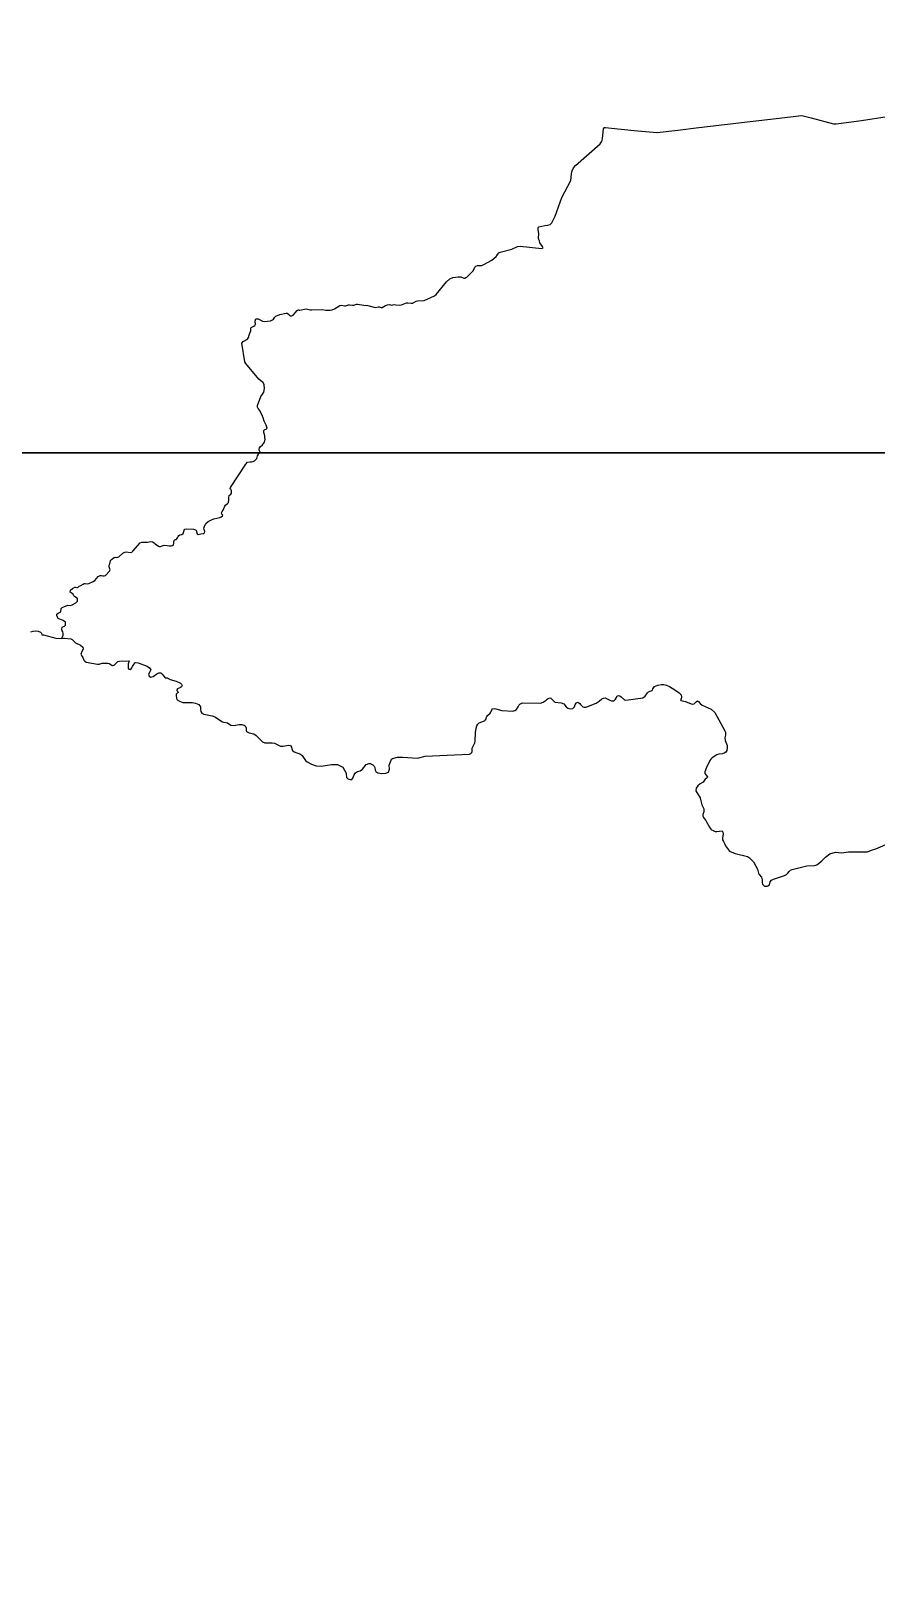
# Model space of a CAD drawing. Header units: metres. Extents: x 0 to 1325, y -1 to 773.
# Drawn here: x 983.9 to 1032.9, y 135.1 to 224.5 of the extents above; entities that cross this region are included whole.
import ezdxf

# ---------------------------------------------------------------- set-up
doc = ezdxf.new("R2010")
doc.units = ezdxf.units.M

msp = doc.modelspace()

# ---------------------------------------------------------------- linework, layer by layer
at = {"layer": 'CUT'}
for points in [[(857.82, 200.068), (1041.74, 200.068), (1041.74, 346.528)], [(1041.74, 19.408), (1041.74, 200.068), (857.82, 200.068)]]:
    msp.add_lwpolyline(points, dxfattribs=at)
at = {"layer": 'SCORE'}
for points in [[(1024.14, 219.098), (1025.63, 219.268)], [(1025.63, 219.268), (1027.13, 219.448)], [(1027.13, 219.448), (1028.62, 219.628)], [(1028.62, 219.628), (1029.16, 219.478)], [(1029.16, 219.478), (1030.45, 219.128)], [(1030.62, 219.128), (1032.09, 219.338)], [(1032.09, 219.338), (1033.57, 219.558)], [(1017.07, 218.278), (1017.12, 218.838)], [(1017.12, 218.838), (1017.15, 218.908)], [(1017.15, 218.908), (1017.18, 218.918)], [(1017.18, 218.918), (1017.23, 218.928)], [(1017.23, 218.928), (1017.58, 218.878)], [(1017.58, 218.878), (1018.9, 218.758)], [(1018.9, 218.758), (1020.22, 218.628)], [(1020.22, 218.628), (1020.23, 218.628)], [(1020.23, 218.628), (1021.43, 218.778)], [(1021.43, 218.778), (1022.64, 218.918)], [(1022.64, 218.918), (1024.14, 219.098)], [(1030.45, 219.128), (1030.62, 219.128)], [(1015.5, 216.728), (1016.92, 217.978)], [(1016.92, 217.978), (1017.01, 218.088)], [(1017.01, 218.088), (1017.05, 218.178)], [(1017.05, 218.178), (1017.07, 218.278)], [(1015.3, 216.408), (1015.37, 216.578)], [(1015.37, 216.578), (1015.5, 216.728)], [(1014.7, 214.858), (1015.22, 215.858)], [(1015.22, 215.858), (1015.25, 216.018)], [(1015.25, 216.018), (1015.26, 216.228)], [(1015.26, 216.228), (1015.3, 216.408)], [(1014.32, 213.788), (1014.7, 214.858)], [(1013.33, 213.128), (1013.36, 213.168)], [(1013.33, 213.018), (1013.33, 213.128)], [(1013.36, 212.758), (1013.33, 213.018)], [(1013.36, 213.168), (1013.71, 213.248)], [(1013.71, 213.248), (1013.9, 213.258)], [(1013.9, 213.258), (1014.03, 213.298)], [(1014.03, 213.298), (1014.12, 213.388)], [(1014.12, 213.388), (1014.32, 213.788)], [(1012.13, 212.028), (1012.29, 212.048)], [(1012.29, 212.048), (1013.55, 211.908)], [(1013.34, 212.528), (1013.36, 212.758)], [(1013.34, 212.488), (1013.34, 212.528)], [(1013.36, 212.438), (1013.34, 212.488)], [(1013.41, 212.358), (1013.36, 212.438)], [(1013.43, 212.228), (1013.41, 212.358)], [(1013.48, 212.158), (1013.43, 212.228)], [(1013.59, 212.028), (1013.48, 212.158)], [(1010.17, 210.978), (1010.64, 211.228)], [(1010.64, 211.228), (1010.89, 211.448)], [(1010.89, 211.448), (1010.95, 211.518)], [(1010.95, 211.518), (1010.99, 211.588)], [(1010.99, 211.588), (1011.04, 211.648)], [(1011.04, 211.648), (1011.13, 211.688)], [(1011.13, 211.688), (1011.81, 211.878)], [(1011.81, 211.878), (1012.13, 212.028)], [(1013.55, 211.908), (1013.62, 211.938)], [(1013.62, 211.938), (1013.59, 212.028)], [(1008.38, 210.218), (1008.69, 210.258)], [(1008.69, 210.258), (1008.85, 210.258)], [(1008.85, 210.258), (1009.02, 210.188)], [(1009.14, 210.218), (1009.19, 210.248)], [(1009.19, 210.248), (1009.49, 210.538)], [(1009.49, 210.538), (1009.56, 210.618)], [(1009.56, 210.618), (1009.66, 210.818)], [(1009.66, 210.818), (1009.72, 210.888)], [(1009.72, 210.888), (1009.82, 210.928)], [(1009.82, 210.928), (1010.06, 210.928)], [(1010.06, 210.928), (1010.17, 210.978)], [(1007.42, 209.248), (1008.01, 209.968)], [(1008.01, 209.968), (1008.21, 210.158)], [(1008.21, 210.158), (1008.38, 210.218)], [(1009.02, 210.188), (1009.08, 210.188)], [(1009.08, 210.188), (1009.14, 210.218)], [(1001.51, 208.408), (1001.82, 208.608)], [(1001.82, 208.608), (1001.92, 208.628)], [(1001.92, 208.628), (1002.1, 208.588)], [(1002.1, 208.588), (1002.16, 208.588)], [(1002.16, 208.588), (1002.33, 208.638)], [(1002.33, 208.638), (1002.39, 208.638)], [(1002.39, 208.638), (1002.57, 208.618)], [(1002.57, 208.618), (1002.63, 208.628)], [(1002.63, 208.628), (1002.8, 208.688)], [(1002.8, 208.688), (1002.86, 208.688)], [(1002.86, 208.688), (1003.22, 208.618)], [(1003.22, 208.618), (1003.46, 208.608)], [(1003.46, 208.608), (1003.88, 208.498)], [(1003.88, 208.498), (1004.05, 208.528)], [(1004.05, 208.528), (1004.11, 208.518)], [(1004.11, 208.518), (1004.23, 208.498)], [(1004.23, 208.498), (1004.28, 208.498)], [(1004.28, 208.498), (1004.48, 208.608)], [(1004.48, 208.608), (1004.59, 208.648)], [(1004.59, 208.648), (1004.7, 208.658)], [(1004.7, 208.658), (1004.77, 208.638)], [(1004.77, 208.638), (1004.84, 208.628)], [(1004.84, 208.628), (1004.91, 208.638)], [(1004.91, 208.638), (1004.98, 208.658)], [(1004.98, 208.658), (1005.07, 208.648)], [(1005.07, 208.648), (1005.3, 208.628)], [(1005.3, 208.628), (1005.4, 208.638)], [(1005.4, 208.638), (1005.69, 208.758)], [(1005.69, 208.758), (1005.78, 208.768)], [(1005.78, 208.768), (1005.96, 208.738)], [(1005.96, 208.738), (1006.05, 208.748)], [(1006.05, 208.748), (1006.12, 208.778)], [(1006.12, 208.778), (1006.26, 208.858)], [(1006.26, 208.858), (1006.34, 208.878)], [(1006.34, 208.878), (1006.72, 208.898)], [(1006.72, 208.898), (1007.32, 209.168)], [(1007.32, 209.168), (1007.42, 209.248)], [(996.91, 207.698), (996.96, 207.828)], [(996.92, 207.618), (996.91, 207.698)], [(996.94, 207.568), (996.92, 207.618)], [(996.94, 207.518), (996.94, 207.568)], [(996.96, 207.828), (997.08, 207.828)], [(997.08, 207.828), (997.34, 207.698)], [(997.34, 207.698), (997.47, 207.678)], [(997.47, 207.678), (997.64, 207.688)], [(997.64, 207.688), (997.8, 207.718)], [(997.8, 207.718), (997.93, 207.778)], [(997.93, 207.778), (997.97, 207.818)], [(997.97, 207.818), (998.06, 207.928)], [(998.06, 207.928), (998.11, 207.978)], [(998.11, 207.978), (998.35, 208.088)], [(998.35, 208.088), (998.71, 208.158)], [(998.71, 208.158), (998.78, 208.158)], [(998.78, 208.158), (998.84, 208.108)], [(998.84, 208.108), (998.9, 208.048)], [(998.9, 208.048), (998.96, 208.008)], [(998.96, 208.008), (999.04, 208.008)], [(999.04, 208.008), (999.11, 208.048)], [(999.11, 208.048), (999.35, 208.318)], [(999.35, 208.318), (999.4, 208.348)], [(999.4, 208.348), (999.43, 208.348)], [(999.43, 208.348), (999.46, 208.328)], [(999.46, 208.328), (999.51, 208.328)], [(999.51, 208.328), (999.87, 208.408)], [(999.87, 208.408), (999.95, 208.398)], [(999.95, 208.398), (1000.1, 208.348)], [(1000.1, 208.348), (1000.18, 208.348)], [(1000.18, 208.348), (1000.81, 208.378)], [(1000.81, 208.378), (1001.02, 208.338)], [(1001.02, 208.338), (1001.15, 208.328)], [(1001.15, 208.328), (1001.27, 208.338)], [(1001.27, 208.338), (1001.39, 208.358)], [(1001.39, 208.358), (1001.51, 208.408)], [(996.47, 206.658), (996.52, 206.758)], [(996.52, 206.758), (996.56, 206.888)], [(996.56, 206.888), (996.61, 207.008)], [(996.61, 207.008), (996.66, 207.138)], [(996.66, 207.288), (996.68, 207.338)], [(996.66, 207.138), (996.66, 207.288)], [(996.68, 207.338), (996.83, 207.398)], [(996.83, 207.398), (996.89, 207.438)], [(996.89, 207.438), (996.94, 207.518)], [(996.15, 206.428), (996.22, 206.508)], [(996.31, 205.338), (996.15, 206.428)], [(996.22, 206.508), (996.47, 206.658)], [(996.37, 205.238), (996.31, 205.338)], [(997.13, 204.328), (996.37, 205.238)], [(997.34, 204.158), (997.13, 204.328)], [(997.38, 204.138), (997.34, 204.158)], [(997.44, 203.998), (997.38, 204.138)], [(997.45, 203.788), (997.44, 203.998)], [(997.06, 202.808), (997.24, 203.328)], [(997.24, 203.328), (997.34, 203.458)], [(997.34, 203.458), (997.42, 203.578)], [(997.42, 203.578), (997.45, 203.788)], [(997.05, 202.708), (997.06, 202.808)], [(997.08, 202.638), (997.05, 202.708)], [(997.19, 202.518), (997.08, 202.638)], [(997.34, 202.188), (997.19, 202.518)], [(997.38, 202.098), (997.34, 202.188)], [(997.44, 201.908), (997.38, 202.098)], [(997.42, 201.358), (997.47, 201.408)], [(997.42, 201.238), (997.42, 201.358)], [(997.48, 201.828), (997.44, 201.908)], [(997.47, 201.408), (997.55, 201.428)], [(997.56, 201.668), (997.48, 201.828)], [(997.55, 201.428), (997.61, 201.488)], [(997.6, 201.558), (997.56, 201.668)], [(997.61, 201.488), (997.6, 201.558)], [(997.16, 200.348), (997.21, 200.418)], [(997.21, 200.418), (997.34, 200.528)], [(997.34, 200.528), (997.45, 200.688)], [(997.47, 201.048), (997.42, 201.238)], [(997.45, 200.688), (997.49, 200.858)], [(997.48, 200.918), (997.47, 201.048)], [(997.49, 200.858), (997.48, 200.918)], [(996.37, 199.408), (996.48, 199.518)], [(996.48, 199.518), (996.63, 199.548)], [(996.63, 199.548), (996.71, 199.538)], [(996.71, 199.538), (996.8, 199.568)], [(996.8, 199.568), (996.88, 199.608)], [(996.88, 199.608), (996.95, 199.668)], [(996.95, 199.668), (997.01, 199.738)], [(997.01, 199.738), (997.04, 199.818)], [(997.04, 199.818), (997.06, 199.898)], [(997.06, 199.898), (997.1, 199.978)], [(997.1, 199.978), (997.13, 200.018)], [(997.13, 200.018), (997.16, 200.038)], [(997.14, 200.258), (997.16, 200.348)], [(997.15, 200.218), (997.14, 200.258)], [(997.19, 200.148), (997.15, 200.218)], [(997.16, 200.038), (997.18, 200.058)], [(997.18, 200.058), (997.2, 200.108)], [(997.2, 200.108), (997.19, 200.148)], [(995.48, 198.048), (996.37, 199.408)], [(995.47, 198.008), (995.48, 198.048)], [(995.47, 197.978), (995.47, 198.008)], [(995.5, 197.948), (995.47, 197.978)], [(995.54, 197.878), (995.5, 197.948)], [(995.5, 197.658), (995.54, 197.718)], [(995.55, 197.798), (995.54, 197.878)], [(995.54, 197.718), (995.55, 197.798)], [(995.05, 196.738), (995.15, 196.968)], [(995.15, 196.968), (995.2, 197.038)], [(995.2, 197.038), (995.32, 197.118)], [(995.32, 197.118), (995.37, 197.188)], [(995.37, 197.188), (995.38, 197.328)], [(995.38, 197.478), (995.4, 197.598)], [(995.38, 197.328), (995.38, 197.478)], [(995.4, 197.598), (995.5, 197.658)], [(994.01, 195.888), (994.05, 195.958)], [(994.05, 195.958), (994.19, 196.078)], [(994.19, 196.078), (994.35, 196.168)], [(994.35, 196.168), (994.52, 196.238)], [(994.52, 196.238), (994.86, 196.318)], [(994.86, 196.318), (994.94, 196.358)], [(994.94, 196.358), (995.02, 196.408)], [(994.96, 196.578), (995, 196.668)], [(994.99, 196.508), (994.96, 196.578)], [(995.04, 196.458), (994.99, 196.508)], [(995, 196.668), (995.05, 196.738)], [(995.02, 196.408), (995.04, 196.458)], [(992.22, 194.988), (992.27, 195.038)], [(992.27, 195.038), (992.33, 195.048)], [(992.33, 195.048), (992.38, 195.078)], [(992.38, 195.078), (992.41, 195.138)], [(992.41, 195.138), (992.44, 195.218)], [(992.44, 195.218), (992.48, 195.278)], [(992.48, 195.278), (992.54, 195.308)], [(992.54, 195.308), (992.67, 195.328)], [(992.67, 195.328), (992.73, 195.378)], [(992.73, 195.378), (992.76, 195.448)], [(992.76, 195.448), (992.79, 195.578)], [(992.79, 195.578), (992.83, 195.638)], [(992.83, 195.638), (992.95, 195.658)], [(992.95, 195.658), (993.34, 195.638)], [(993.34, 195.638), (993.46, 195.598)], [(993.46, 195.598), (993.51, 195.538)], [(993.51, 195.538), (993.52, 195.478)], [(993.52, 195.478), (993.53, 195.418)], [(993.53, 195.418), (993.55, 195.358)], [(993.55, 195.358), (993.61, 195.328)], [(993.61, 195.328), (993.76, 195.368)], [(993.76, 195.368), (993.91, 195.378)], [(993.91, 195.378), (993.97, 195.428)], [(993.94, 195.698), (993.97, 195.798)], [(993.96, 195.618), (993.94, 195.698)], [(993.99, 195.508), (993.96, 195.618)], [(993.97, 195.798), (994.01, 195.888)], [(993.97, 195.428), (993.99, 195.508)], [(989, 194.028), (989.24, 194.248)], [(989.24, 194.248), (989.35, 194.308)], [(989.35, 194.308), (989.45, 194.318)], [(989.45, 194.318), (989.66, 194.288)], [(989.66, 194.288), (989.76, 194.308)], [(989.76, 194.308), (989.82, 194.358)], [(989.82, 194.358), (990.24, 194.848)], [(990.24, 194.848), (990.34, 194.888)], [(990.34, 194.888), (990.68, 194.888)], [(990.68, 194.888), (990.87, 194.918)], [(990.87, 194.918), (990.97, 194.908)], [(990.97, 194.908), (991.06, 194.838)], [(991.06, 194.838), (991.12, 194.788)], [(991.12, 194.788), (991.3, 194.658)], [(991.3, 194.658), (991.37, 194.628)], [(991.37, 194.628), (991.43, 194.628)], [(991.43, 194.628), (991.58, 194.698)], [(991.58, 194.698), (991.64, 194.708)], [(991.64, 194.708), (991.82, 194.698)], [(991.82, 194.698), (991.92, 194.668)], [(991.92, 194.668), (992.06, 194.668)], [(992.06, 194.668), (992.17, 194.718)], [(992.17, 194.718), (992.19, 194.848)], [(992.19, 194.918), (992.22, 194.988)], [(992.19, 194.848), (992.19, 194.918)], [(988.45, 193.548), (988.48, 193.638)], [(988.45, 193.458), (988.45, 193.548)], [(988.5, 193.278), (988.45, 193.458)], [(988.47, 193.198), (988.5, 193.278)], [(988.48, 193.638), (988.5, 193.728)], [(988.5, 193.728), (988.53, 193.818)], [(988.53, 193.818), (988.58, 193.878)], [(988.58, 193.878), (988.73, 193.988)], [(988.73, 193.988), (988.8, 194.008)], [(988.8, 194.008), (988.89, 193.998)], [(988.89, 193.998), (989, 194.028)], [(986.71, 192.328), (986.81, 192.378)], [(986.81, 192.378), (986.93, 192.458)], [(986.93, 192.458), (987, 192.488)], [(987, 192.488), (987.06, 192.488)], [(987.06, 192.488), (987.19, 192.478)], [(987.19, 192.478), (987.26, 192.488)], [(987.26, 192.488), (987.51, 192.598)], [(987.51, 192.598), (987.61, 192.668)], [(987.61, 192.668), (987.8, 192.888)], [(987.8, 192.888), (987.92, 192.958)], [(987.92, 192.958), (988.01, 192.958)], [(988.01, 192.958), (988.08, 192.938)], [(988.08, 192.938), (988.15, 192.928)], [(988.15, 192.928), (988.24, 192.958)], [(988.24, 192.958), (988.47, 193.198)], [(986.18, 191.988), (986.21, 192.098)], [(986.3, 191.908), (986.18, 191.988)], [(986.21, 192.098), (986.33, 192.208)], [(986.35, 191.868), (986.3, 191.908)], [(986.33, 192.208), (986.45, 192.268)], [(986.38, 191.818), (986.35, 191.868)], [(986.4, 191.768), (986.38, 191.818)], [(986.43, 191.728), (986.4, 191.768)], [(986.59, 191.638), (986.43, 191.728)], [(986.45, 192.268), (986.49, 192.268)], [(986.49, 192.268), (986.58, 192.248)], [(986.51, 191.368), (986.61, 191.468)], [(986.58, 192.248), (986.62, 192.258)], [(986.62, 191.588), (986.59, 191.638)], [(986.61, 191.468), (986.62, 191.588)], [(986.62, 192.258), (986.65, 192.268)], [(986.65, 192.268), (986.71, 192.328)], [(985.42, 190.708), (985.49, 190.768)], [(985.42, 190.628), (985.42, 190.708)], [(985.45, 190.538), (985.42, 190.628)], [(985.49, 190.768), (985.57, 190.798)], [(985.57, 190.798), (985.61, 190.818)], [(985.61, 190.818), (985.64, 190.848)], [(985.64, 190.848), (985.65, 190.888)], [(985.65, 190.888), (985.66, 190.988)], [(985.66, 190.988), (985.67, 191.038)], [(985.67, 191.038), (985.73, 191.088)], [(985.73, 191.088), (985.81, 191.138)], [(985.81, 191.138), (986.05, 191.228)], [(986.05, 191.228), (986.21, 191.218)], [(986.21, 191.218), (986.3, 191.248)], [(986.3, 191.248), (986.51, 191.368)], [(983.9, 189.678), (984.04, 189.728)], [(984.04, 189.728), (984.18, 189.748)], [(984.18, 189.748), (984.32, 189.728)], [(984.32, 189.728), (984.46, 189.668)], [(984.46, 189.668), (984.48, 189.648)], [(985.49, 190.468), (985.45, 190.538)], [(985.78, 190.348), (985.49, 190.468)], [(985.71, 189.848), (985.73, 189.948)], [(985.73, 189.748), (985.71, 189.848)], [(985.73, 189.948), (985.79, 189.988)], [(985.76, 189.678), (985.73, 189.748)], [(985.78, 189.608), (985.76, 189.678)], [(985.92, 190.238), (985.78, 190.348)], [(985.79, 189.988), (985.86, 190.018)], [(985.86, 190.018), (985.92, 190.068)], [(985.92, 190.068), (985.92, 190.238)], [(984.48, 189.648), (984.5, 189.628)], [(984.5, 189.628), (984.52, 189.598)], [(984.52, 189.598), (984.55, 189.518)], [(984.55, 189.518), (984.57, 189.518)], [(984.57, 189.518), (984.6, 189.518)], [(984.6, 189.518), (984.64, 189.518)], [(984.64, 189.518), (985.35, 189.328)], [(985.35, 189.328), (985.71, 189.298)], [(985.71, 189.298), (985.72, 189.358)], [(985.71, 189.298), (985.79, 189.328)], [(985.72, 189.358), (985.77, 189.498)], [(985.77, 189.498), (985.78, 189.608)], [(985.79, 189.328), (985.86, 189.328)], [(985.86, 189.328), (986.23, 189.288)], [(986.23, 189.288), (986.3, 189.248)], [(986.3, 189.248), (986.36, 189.178)], [(986.36, 189.178), (986.5, 189.058)], [(986.5, 189.058), (986.79, 188.908)], [(986.79, 188.908), (986.92, 188.798)], [(986.92, 188.798), (986.94, 188.678)], [(986.86, 188.538), (986.81, 188.388)], [(986.81, 188.388), (986.89, 188.248)], [(986.94, 188.678), (986.86, 188.538)], [(986.89, 188.248), (986.92, 188.198)], [(986.92, 188.198), (986.98, 188.038)], [(986.98, 188.038), (987.03, 187.978)], [(987.03, 187.978), (987.12, 187.928)], [(987.12, 187.928), (987.78, 187.818)], [(988.05, 187.868), (988.14, 187.878)], [(988.14, 187.878), (988.37, 187.868)], [(988.78, 187.788), (988.87, 187.898)], [(988.87, 187.898), (988.95, 187.958)], [(988.95, 187.958), (989.04, 187.978)], [(989.04, 187.978), (989.59, 188.008)], [(989.61, 187.988), (989.54, 187.828)], [(989.59, 188.008), (989.61, 187.988)], [(989.9, 187.838), (989.93, 187.888)], [(989.93, 187.888), (989.98, 187.918)], [(989.98, 187.918), (990.12, 187.898)], [(990.12, 187.898), (990.66, 187.698)], [(987.78, 187.818), (987.87, 187.818)], [(987.87, 187.818), (988.05, 187.868)], [(988.37, 187.868), (988.44, 187.848)], [(988.44, 187.848), (988.6, 187.758)], [(988.6, 187.758), (988.65, 187.738)], [(988.65, 187.738), (988.66, 187.738)], [(988.66, 187.738), (988.72, 187.748)], [(988.72, 187.748), (988.78, 187.788)], [(989.54, 187.828), (989.54, 187.648)], [(989.54, 187.648), (989.55, 187.578)], [(989.55, 187.578), (989.58, 187.528)], [(989.58, 187.528), (989.66, 187.508)], [(989.66, 187.508), (989.73, 187.538)], [(989.73, 187.538), (989.77, 187.598)], [(989.77, 187.598), (989.8, 187.668)], [(989.8, 187.668), (989.84, 187.738)], [(989.84, 187.738), (989.88, 187.788)], [(989.88, 187.788), (989.9, 187.838)], [(990.66, 187.698), (990.79, 187.608)], [(990.81, 187.368), (990.73, 187.238)], [(990.73, 187.238), (990.76, 187.118)], [(990.76, 187.118), (990.87, 187.068)], [(990.79, 187.608), (990.86, 187.488)], [(990.86, 187.488), (990.81, 187.368)], [(990.87, 187.068), (991, 187.088)], [(991, 187.088), (991.21, 187.258)], [(991.21, 187.258), (991.32, 187.318)], [(991.32, 187.318), (991.44, 187.318)], [(991.44, 187.318), (991.53, 187.228)], [(991.53, 187.228), (991.61, 187.108)], [(991.61, 187.108), (991.69, 187.018)], [(991.69, 187.018), (991.82, 187.018)], [(991.82, 187.018), (991.98, 186.928)], [(991.98, 186.928), (992.34, 186.818)], [(992.36, 186.098), (992.33, 186.068)], [(992.34, 186.818), (992.58, 186.708)], [(992.42, 186.148), (992.36, 186.098)], [(992.42, 186.388), (992.38, 186.328)], [(992.38, 186.328), (992.38, 186.288)], [(992.38, 186.288), (992.43, 186.228)], [(992.59, 186.458), (992.42, 186.388)], [(992.44, 186.178), (992.42, 186.148)], [(992.43, 186.228), (992.44, 186.178)], [(992.58, 186.708), (992.65, 186.658)], [(992.65, 186.498), (992.59, 186.458)], [(992.65, 186.658), (992.69, 186.578)], [(992.69, 186.578), (992.65, 186.498)], [(1019.54, 185.958), (1019.67, 186.158)], [(1019.67, 186.158), (1019.72, 186.208)], [(1019.72, 186.208), (1019.83, 186.238)], [(1019.83, 186.238), (1019.88, 186.258)], [(1019.88, 186.258), (1019.96, 186.298)], [(1019.96, 186.298), (1019.99, 186.388)], [(1019.99, 186.388), (1020.08, 186.508)], [(1020.08, 186.508), (1020.27, 186.588)], [(1020.27, 186.588), (1020.48, 186.628)], [(1020.48, 186.628), (1020.62, 186.628)], [(1020.62, 186.628), (1020.78, 186.588)], [(1020.78, 186.588), (1020.95, 186.508)], [(1020.95, 186.508), (1021.26, 186.328)], [(1021.26, 186.328), (1021.51, 186.158)], [(1021.51, 186.158), (1021.63, 186.038)], [(992.33, 186.068), (992.33, 186.008)], [(992.33, 186.008), (992.36, 185.818)], [(992.36, 185.818), (992.37, 185.778)], [(992.37, 185.778), (992.4, 185.748)], [(992.4, 185.748), (992.53, 185.658)], [(992.53, 185.658), (992.72, 185.598)], [(992.72, 185.598), (993.26, 185.588)], [(993.26, 185.588), (993.46, 185.548)], [(993.46, 185.548), (993.64, 185.468)], [(993.64, 185.468), (993.74, 185.348)], [(993.74, 185.348), (993.74, 185.298)], [(993.74, 185.298), (993.75, 185.188)], [(1010.65, 185.168), (1010.69, 185.218)], [(1010.69, 185.218), (1010.77, 185.238)], [(1010.77, 185.238), (1010.87, 185.228)], [(1010.87, 185.228), (1011.22, 185.118)], [(1012.08, 185.188), (1012.17, 185.348)], [(1012.17, 185.348), (1012.23, 185.458)], [(1012.23, 185.458), (1012.26, 185.488)], [(1012.26, 185.488), (1012.43, 185.568)], [(1012.43, 185.568), (1013.46, 185.558)], [(1013.46, 185.558), (1013.62, 185.608)], [(1013.62, 185.608), (1013.79, 185.718)], [(1013.79, 185.718), (1013.85, 185.778)], [(1013.85, 185.778), (1013.91, 185.818)], [(1013.91, 185.818), (1013.92, 185.828)], [(1013.92, 185.828), (1014, 185.858)], [(1014, 185.858), (1014.07, 185.838)], [(1014.07, 185.838), (1014.13, 185.788)], [(1014.13, 185.788), (1014.23, 185.658)], [(1014.23, 185.658), (1014.3, 185.618)], [(1014.3, 185.618), (1014.66, 185.568)], [(1014.66, 185.568), (1014.81, 185.508)], [(1014.81, 185.508), (1014.95, 185.348)], [(1014.95, 185.348), (1015.05, 185.258)], [(1015.05, 185.258), (1015.2, 185.218)], [(1015.2, 185.218), (1015.34, 185.238)], [(1015.34, 185.238), (1015.44, 185.348)], [(1015.44, 185.348), (1015.48, 185.478)], [(1015.48, 185.478), (1015.55, 185.578)], [(1015.55, 185.578), (1015.64, 185.608)], [(1015.64, 185.608), (1015.74, 185.538)], [(1015.74, 185.538), (1015.78, 185.478)], [(1015.78, 185.478), (1015.83, 185.428)], [(1015.83, 185.428), (1015.88, 185.378)], [(1015.88, 185.378), (1015.93, 185.348)], [(1015.93, 185.348), (1015.98, 185.318)], [(1015.98, 185.318), (1016.04, 185.318)], [(1016.04, 185.318), (1016.09, 185.328)], [(1016.09, 185.328), (1016.15, 185.348)], [(1016.15, 185.348), (1016.7, 185.558)], [(1016.7, 185.558), (1016.87, 185.668)], [(1016.87, 185.668), (1017.02, 185.798)], [(1017.02, 185.798), (1017.11, 185.848)], [(1017.11, 185.848), (1017.21, 185.858)], [(1017.21, 185.858), (1017.3, 185.828)], [(1017.3, 185.828), (1017.49, 185.728)], [(1017.49, 185.728), (1017.58, 185.688)], [(1017.58, 185.688), (1017.69, 185.688)], [(1017.69, 185.688), (1017.76, 185.718)], [(1017.76, 185.718), (1017.82, 185.778)], [(1017.82, 185.778), (1017.87, 185.888)], [(1017.87, 185.888), (1017.92, 185.978)], [(1017.92, 185.978), (1017.99, 185.998)], [(1017.99, 185.998), (1018.06, 185.968)], [(1018.06, 185.968), (1018.14, 185.918)], [(1018.14, 185.918), (1018.34, 185.748)], [(1018.34, 185.748), (1018.42, 185.728)], [(1018.42, 185.728), (1019.4, 185.858)], [(1019.4, 185.858), (1019.54, 185.958)], [(1021.62, 185.808), (1021.59, 185.748)], [(1021.59, 185.748), (1021.6, 185.708)], [(1021.6, 185.708), (1021.88, 185.648)], [(1021.65, 185.898), (1021.62, 185.808)], [(1021.63, 186.038), (1021.65, 185.898)], [(1021.88, 185.648), (1022.21, 185.508)], [(1022.21, 185.508), (1022.3, 185.498)], [(1022.3, 185.498), (1022.38, 185.518)], [(1022.38, 185.518), (1022.5, 185.638)], [(1022.5, 185.638), (1022.57, 185.678)], [(1022.57, 185.678), (1022.63, 185.648)], [(1022.63, 185.648), (1022.73, 185.528)], [(1022.73, 185.528), (1022.85, 185.438)], [(1022.85, 185.438), (1023.37, 185.198)], [(1023.37, 185.198), (1023.58, 185.008)], [(993.75, 185.188), (993.77, 185.068)], [(993.77, 185.068), (993.83, 184.968)], [(993.83, 184.968), (993.94, 184.908)], [(993.94, 184.908), (994.42, 184.818)], [(994.42, 184.818), (994.57, 184.758)], [(994.57, 184.758), (995.02, 184.468)], [(995.02, 184.468), (995.09, 184.448)], [(995.09, 184.448), (995.24, 184.428)], [(995.24, 184.428), (995.31, 184.408)], [(995.31, 184.408), (995.5, 184.278)], [(995.66, 184.258), (995.98, 184.318)], [(995.98, 184.318), (996.14, 184.318)], [(996.14, 184.318), (996.2, 184.298)], [(996.2, 184.298), (996.27, 184.268)], [(1009.78, 184.238), (1009.83, 184.338)], [(1009.83, 184.338), (1009.91, 184.418)], [(1009.91, 184.418), (1010.22, 184.528)], [(1010.22, 184.528), (1010.28, 184.578)], [(1010.28, 184.578), (1010.31, 184.638)], [(1010.31, 184.638), (1010.32, 184.708)], [(1010.32, 184.708), (1010.35, 184.778)], [(1010.35, 184.778), (1010.39, 184.838)], [(1010.39, 184.838), (1010.55, 184.968)], [(1010.55, 184.968), (1010.59, 185.028)], [(1010.59, 185.028), (1010.65, 185.168)], [(1011.22, 185.118), (1011.86, 185.088)], [(1011.86, 185.088), (1011.98, 185.118)], [(1011.98, 185.118), (1012.08, 185.188)], [(1023.58, 185.008), (1024.16, 183.948)], [(995.5, 184.278), (995.66, 184.258)], [(996.27, 184.268), (996.33, 184.228)], [(996.33, 184.228), (996.37, 184.168)], [(996.37, 184.168), (996.39, 184.098)], [(996.39, 184.098), (996.39, 183.958)], [(996.39, 183.958), (996.42, 183.908)], [(996.42, 183.908), (996.56, 183.838)], [(996.56, 183.838), (996.84, 183.768)], [(996.84, 183.768), (996.98, 183.678)], [(996.98, 183.678), (997.24, 183.398)], [(1009.68, 183.368), (1009.7, 183.858)], [(1009.7, 183.858), (1009.74, 184.108)], [(1009.74, 184.108), (1009.78, 184.238)], [(1024.16, 183.948), (1024.19, 183.868)], [(1024.19, 183.698), (1024.16, 183.538)], [(1024.16, 183.538), (1024.17, 183.378)], [(1024.19, 183.868), (1024.2, 183.778)], [(1024.2, 183.778), (1024.19, 183.698)], [(997.24, 183.398), (997.34, 183.318)], [(997.34, 183.318), (997.47, 183.258)], [(997.47, 183.258), (997.91, 183.258)], [(997.91, 183.258), (998.03, 183.228)], [(998.03, 183.228), (998.39, 183.058)], [(998.39, 183.058), (998.53, 183.068)], [(998.53, 183.068), (998.84, 183.118)], [(998.84, 183.118), (998.96, 183.088)], [(998.96, 183.088), (999.02, 183.008)], [(999.02, 183.008), (999.05, 182.908)], [(999.05, 182.908), (999.09, 182.808)], [(999.09, 182.808), (999.18, 182.728)], [(999.18, 182.728), (999.55, 182.598)], [(999.55, 182.598), (999.65, 182.518)], [(999.65, 182.518), (999.83, 182.228)], [(1006.77, 182.488), (1008.06, 182.538)], [(1008.06, 182.538), (1009.35, 182.588)], [(1009.35, 182.588), (1009.42, 182.628)], [(1009.42, 182.628), (1009.48, 182.688)], [(1009.48, 182.688), (1009.5, 182.758)], [(1009.5, 182.938), (1009.65, 183.248)], [(1009.5, 182.758), (1009.5, 182.938)], [(1009.65, 183.248), (1009.68, 183.368)], [(1023.69, 182.558), (1023.42, 182.378)], [(1023.8, 182.588), (1023.69, 182.558)], [(1024.02, 182.618), (1023.8, 182.588)], [(1024.12, 182.658), (1024.02, 182.618)], [(1024.21, 182.718), (1024.12, 182.658)], [(1024.17, 183.378), (1024.29, 183.098)], [(1024.27, 182.808), (1024.21, 182.718)], [(1024.3, 182.938), (1024.27, 182.808)], [(1024.29, 183.098), (1024.3, 182.938)], [(999.83, 182.228), (999.93, 182.148)], [(999.93, 182.148), (1000.19, 182.008)], [(1000.19, 182.008), (1000.46, 181.928)], [(1000.46, 181.928), (1000.74, 181.898)], [(1000.74, 181.898), (1001.34, 181.998)], [(1001.34, 181.998), (1001.7, 181.988)], [(1001.7, 181.988), (1002, 181.838)], [(1002, 181.838), (1002.19, 181.488)], [(1002.86, 181.588), (1003.01, 181.638)], [(1003.01, 181.638), (1003.15, 181.728)], [(1003.15, 181.728), (1003.36, 181.998)], [(1003.36, 181.998), (1003.5, 182.058)], [(1003.5, 182.058), (1003.58, 182.048)], [(1003.58, 182.048), (1003.67, 182.018)], [(1003.67, 182.018), (1003.75, 181.968)], [(1003.75, 181.968), (1003.82, 181.908)], [(1003.82, 181.908), (1003.86, 181.828)], [(1003.86, 181.828), (1003.88, 181.668)], [(1003.88, 181.668), (1003.91, 181.588)], [(1004.65, 181.558), (1004.7, 181.728)], [(1004.69, 181.958), (1004.76, 182.148)], [(1004.7, 181.728), (1004.69, 181.958)], [(1004.76, 182.148), (1004.8, 182.248)], [(1004.8, 182.248), (1004.83, 182.308)], [(1004.83, 182.308), (1004.88, 182.338)], [(1004.88, 182.338), (1004.95, 182.368)], [(1004.95, 182.368), (1005.18, 182.428)], [(1005.18, 182.428), (1005.3, 182.418)], [(1005.3, 182.418), (1005.48, 182.418)], [(1005.48, 182.418), (1006.34, 182.368)], [(1006.34, 182.368), (1006.77, 182.488)], [(1023.1, 181.818), (1022.99, 181.568)], [(1023.28, 182.218), (1023.1, 181.818)], [(1023.34, 182.308), (1023.28, 182.218)], [(1023.42, 182.378), (1023.34, 182.308)], [(1002.19, 181.488), (1002.2, 181.398)], [(1002.2, 181.398), (1002.21, 181.318)], [(1002.21, 181.318), (1002.22, 181.238)], [(1002.22, 181.238), (1002.27, 181.178)], [(1002.27, 181.178), (1002.35, 181.138)], [(1002.35, 181.138), (1002.44, 181.118)], [(1002.44, 181.118), (1002.53, 181.128)], [(1002.53, 181.128), (1002.58, 181.208)], [(1002.58, 181.208), (1002.65, 181.388)], [(1002.65, 181.388), (1002.74, 181.518)], [(1002.74, 181.518), (1002.86, 181.588)], [(1003.91, 181.588), (1004.04, 181.508)], [(1004.04, 181.508), (1004.27, 181.468)], [(1004.27, 181.468), (1004.5, 181.488)], [(1004.5, 181.488), (1004.65, 181.558)], [(1022.59, 180.768), (1022.49, 180.618)], [(1022.72, 180.878), (1022.59, 180.768)], [(1022.9, 180.978), (1022.72, 180.878)], [(1022.94, 181.028), (1022.9, 180.978)], [(1022.97, 181.088), (1022.94, 181.028)], [(1023.02, 181.148), (1022.97, 181.088)], [(1022.99, 181.568), (1023, 181.468)], [(1023, 181.468), (1023.16, 181.278)], [(1023.14, 181.218), (1023.02, 181.148)], [(1023.16, 181.278), (1023.14, 181.218)], [(1022.49, 180.618), (1022.48, 180.468)], [(1022.48, 180.468), (1022.72, 180.058)], [(1022.72, 180.058), (1022.77, 179.898)], [(1022.77, 179.898), (1022.81, 179.728)], [(1022.81, 179.728), (1022.83, 179.658)], [(1022.83, 179.658), (1022.93, 179.428)], [(1022.89, 179.088), (1022.88, 179.018)], [(1022.88, 179.018), (1022.91, 178.928)], [(1022.93, 179.258), (1022.89, 179.088)], [(1022.93, 179.428), (1022.94, 179.358)], [(1022.94, 179.358), (1022.93, 179.258)], [(1022.91, 178.928), (1022.95, 178.858)], [(1022.95, 178.858), (1023.06, 178.748)], [(1023.06, 178.748), (1023.1, 178.678)], [(1023.1, 178.678), (1023.27, 178.358)], [(1023.27, 178.358), (1023.34, 178.248)], [(1023.34, 178.248), (1023.38, 178.208)], [(1023.38, 178.208), (1023.44, 178.188)], [(1023.44, 178.188), (1023.6, 178.118)], [(1023.6, 178.118), (1023.7, 178.108)], [(1023.7, 178.108), (1024.01, 178.158)], [(1024.01, 178.158), (1024.04, 178.078)], [(1024.04, 178.078), (1024.06, 177.958)], [(1024.06, 177.958), (1024.02, 177.748)], [(1024.02, 177.748), (1024.03, 177.628)], [(1024.03, 177.628), (1024.07, 177.538)], [(1024.07, 177.538), (1024.16, 177.378)], [(1024.16, 177.378), (1024.2, 177.278)], [(1024.2, 177.278), (1024.42, 176.968)], [(1032.91, 177.098), (1034.49, 177.778)], [(1024.42, 176.968), (1024.76, 176.828)], [(1024.76, 176.828), (1025.47, 176.668)], [(1025.47, 176.668), (1025.59, 176.578)], [(1025.59, 176.578), (1025.71, 176.478)], [(1025.71, 176.478), (1025.81, 176.348)], [(1025.81, 176.348), (1026.05, 175.928)], [(1029.49, 176.178), (1029.76, 176.388)], [(1029.76, 176.388), (1030, 176.618)], [(1030, 176.618), (1030.25, 176.818)], [(1030.25, 176.818), (1030.58, 176.908)], [(1030.58, 176.908), (1030.92, 176.868)], [(1030.92, 176.868), (1031.33, 176.928)], [(1031.33, 176.928), (1032.44, 176.928)], [(1032.44, 176.928), (1032.66, 177.038)], [(1032.66, 177.038), (1032.91, 177.098)], [(1026.05, 175.928), (1026.11, 175.698)], [(1026.11, 175.698), (1026.14, 175.618)], [(1026.14, 175.618), (1026.28, 175.458)], [(1026.28, 175.458), (1026.31, 175.388)], [(1026.31, 175.388), (1026.32, 175.308)], [(1026.86, 175.298), (1026.97, 175.358)], [(1026.97, 175.358), (1027.61, 175.558)], [(1027.61, 175.558), (1027.73, 175.618)], [(1027.73, 175.618), (1027.82, 175.698)], [(1027.82, 175.698), (1027.89, 175.788)], [(1027.89, 175.788), (1027.96, 175.868)], [(1027.96, 175.868), (1028.07, 175.908)], [(1028.07, 175.908), (1028.92, 176.118)], [(1028.92, 176.118), (1029.38, 176.138)], [(1029.38, 176.138), (1029.49, 176.178)], [(1026.32, 175.308), (1026.32, 175.138)], [(1026.32, 175.138), (1026.34, 175.058)], [(1026.34, 175.058), (1026.46, 174.948)], [(1026.46, 174.948), (1026.61, 174.948)], [(1026.61, 174.948), (1026.65, 174.968)], [(1026.65, 174.968), (1026.74, 175.028)], [(1026.74, 175.028), (1026.78, 175.188)], [(1026.78, 175.188), (1026.86, 175.298)]]:
    msp.add_lwpolyline(points, dxfattribs=at)

doc.saveas('drawing.dxf')
